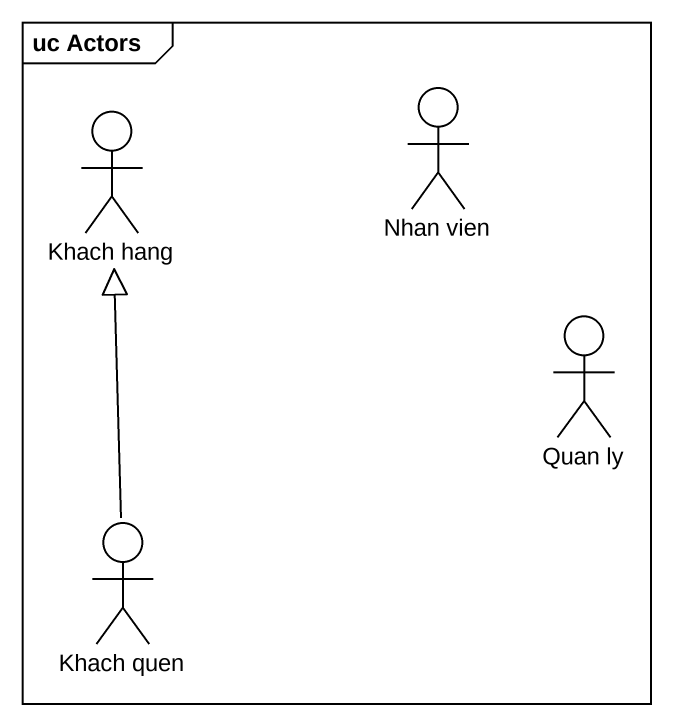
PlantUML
@startuml
mainframe uc Actors
actor "Khach hang" as Khach_hang
actor "Nhan vien" as Nhan_vien
actor "Quan ly" as Quan_ly
actor "Khach quen" as Khach_quen
Khach_quen -up-|> Khach_hang
@enduml
